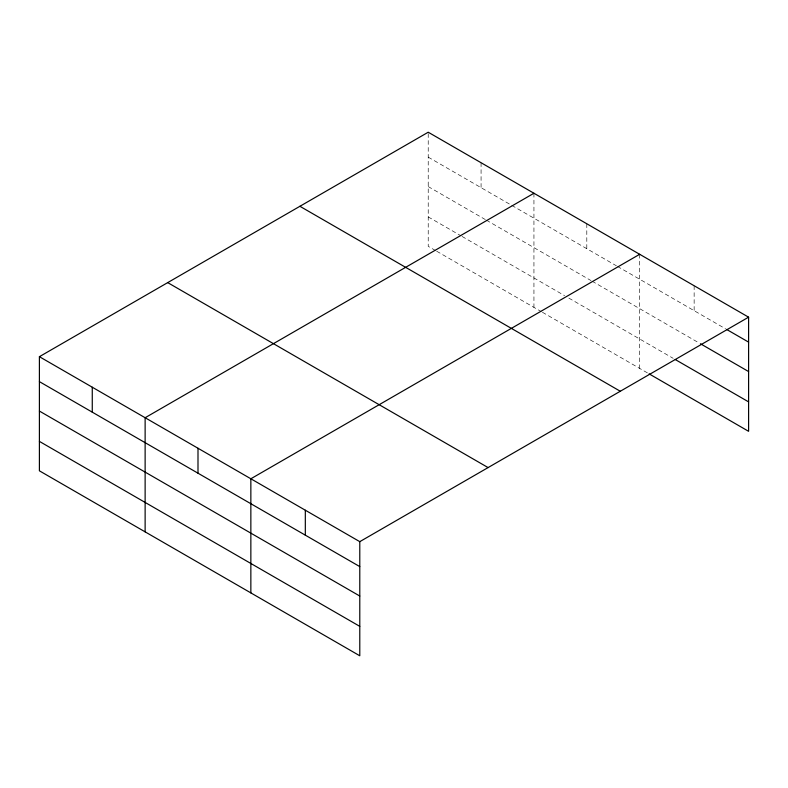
<?xml version="1.0" encoding="UTF-8"?>
<svg xmlns="http://www.w3.org/2000/svg" width="788" height="788" viewBox="0 0 788 788"><rect width="100%" height="100%" fill="white"/><g stroke="black" fill="none" stroke-linecap="round" stroke-linejoin="round"><path stroke-width="0.59" stroke-dasharray="3.94 2.96" d="M435.616 250.604L428.219 246.339L428.219 132.217M428.219 157.147L510.683 204.762M511.737 205.373L616.413 265.802M617.467 266.413L725.561 328.823M428.219 186.579L485.309 219.547M486.363 220.157L591.039 280.587M592.093 281.198L699.37 343.135M428.219 216.907L460.99 235.829M462.044 236.439L564.602 295.648M568.828 298.091L673.188 358.333M436.67 251.214L541.346 311.644M542.4 312.255L648.051 373.256M694.139 285.739L694.139 310.679M639.669 254.297L639.669 368.42M586.804 223.772L586.804 248.713M533.939 193.257L533.939 307.379M481.074 162.732L481.074 187.672"/><path stroke-width="1.18" d="M649.095 373.857L748.6 431.312L748.6 317.18L428.219 132.217L39.4 356.688L39.4 470.82L359.781 655.783L359.781 541.661L39.4 356.688M533.939 193.257L145.13 417.739L145.13 531.861M639.669 254.297L250.85 478.779L250.85 592.901M359.781 541.661L748.6 317.18M726.605 329.423L748.6 342.12M700.424 343.735L748.6 371.552M675.277 359.545L748.6 401.88M299.903 206.289L620.294 391.262M167.706 282.616L488.097 467.589M39.4 381.628L359.781 566.602M39.4 411.06L359.781 596.033M39.4 441.388L359.781 626.361M305.32 510.22L305.32 535.16M197.995 448.254L197.995 473.194M92.265 387.213L92.265 412.154"/></g></svg>
